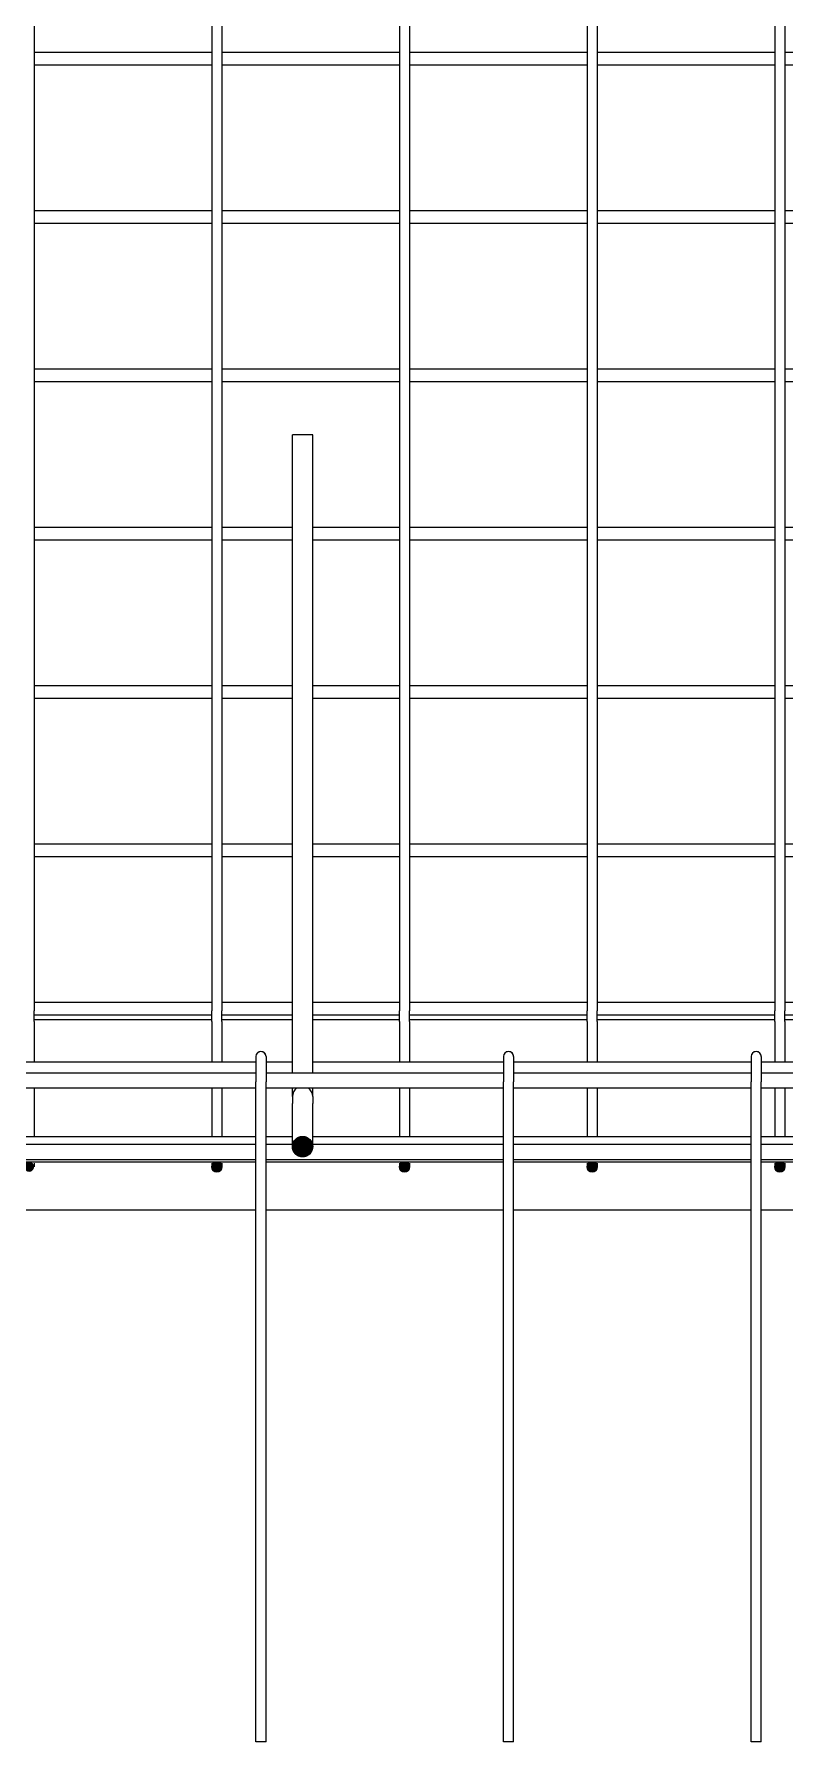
# Model space of a CAD drawing. Header units: millimetres. Extents: x 61914 to 85282, y 2378 to 28606.
# Drawn here: x 64236 to 64829, y 24630 to 25979 of the extents above; entities that cross this region are included whole.
import ezdxf

# ---------------------------------------------------------------- set-up
doc = ezdxf.new("R2010")
doc.units = ezdxf.units.MM
doc.layers.add('A-FLOR', color=192, linetype='Continuous', lineweight=18)
doc.layers.add('S-RBAR', color=171, linetype='Continuous', lineweight=18)

msp = doc.modelspace()

# ---------------------------------------------------------------- hatches: boundary and pattern name
at = {"layer": 'S-RBAR'}
h = msp.add_hatch(color=256, dxfattribs=at)
edge = h.paths.add_edge_path()
edge.add_arc((64448.04259, 25100.39395), 8, 0, 360)
for points in [[(64450.51472, 25092.78549), (64456.04259, 25100.39395), (64450.51472, 25108.0024), (64441.57045, 25105.09623), (64441.57045, 25095.69167)], [(64380.31531, 25080.39395), (64384.31531, 25084.39395), (64380.31531, 25088.39395), (64376.31531, 25084.39395)], [(64528.49713, 25080.39395), (64532.49713, 25084.39395), (64528.49713, 25088.39395), (64524.49713, 25084.39395)], [(64676.67895, 25080.39395), (64680.67895, 25084.39395), (64676.67895, 25088.39395), (64672.67895, 25084.39395)], [(64824.86077, 25080.39395), (64828.86077, 25084.39395), (64824.86077, 25088.39395), (64820.86077, 25084.39395)]]:
    msp.add_hatch(color=256, dxfattribs=at).paths.add_polyline_path(points)
h = msp.add_hatch(color=256, dxfattribs=at)
edge = h.paths.add_edge_path()
edge.add_arc((64232.13349, 25084.39395), 4, 0, 360)
h = msp.add_hatch(color=256, dxfattribs=at)
edge = h.paths.add_edge_path()
edge.add_arc((64380.31531, 25084.39395), 4, 0, 360)
h = msp.add_hatch(color=256, dxfattribs=at)
edge = h.paths.add_edge_path()
edge.add_arc((64528.49713, 25084.39395), 4, 0, 360)
h = msp.add_hatch(color=256, dxfattribs=at)
edge = h.paths.add_edge_path()
edge.add_arc((64676.67895, 25084.39395), 4, 0, 360)
h = msp.add_hatch(color=256, dxfattribs=at)
edge = h.paths.add_edge_path()
edge.add_arc((64824.86077, 25084.39395), 4, 0, 360)

# ---------------------------------------------------------------- linework, layer by layer
at = {"layer": 'A-FLOR'}
for p, q in [((64376.31531, 25200.39395), (64236.13349, 25200.39395)), ((64440.04259, 25200.39395), (64384.31531, 25200.39395)), ((64524.49713, 25200.39395), (64456.04259, 25200.39395)), ((64672.67895, 25200.39395), (64532.49713, 25200.39395)), ((64820.86077, 25200.39395), (64680.67895, 25200.39395)), ((64940.04259, 25200.39395), (64828.86077, 25200.39395)), ((64223.71183, 25050.39395), (64411.20795, 25050.39395)), ((64419.20795, 25050.39395), (64606.70406, 25050.39395)), ((64614.70406, 25050.39395), (64802.20017, 25050.39395)), ((64810.20017, 25050.39395), (64997.69628, 25050.39395))]:
    msp.add_line(p, q, dxfattribs=at)
at = {"layer": 'S-RBAR'}
for p, q in [((64236.13349, 26943.23752), (64236.13349, 25207.55037)), ((64384.31531, 26943.23752), (64384.31531, 25207.55037)), ((64524.49713, 26943.23752), (64524.49713, 25207.55037)), ((64532.49713, 26943.23752), (64532.49713, 25207.55037)), ((64672.67895, 26943.23752), (64672.67895, 25207.55037)), ((64680.67895, 26943.23752), (64680.67895, 25207.55037)), ((64820.86077, 26943.23752), (64820.86077, 25207.55037)), ((64828.86077, 26943.23752), (64828.86077, 25207.55037)), ((64376.31531, 26488.48993), (64376.31531, 25207.55037)), ((64236.13349, 25964.39395), (64376.31531, 25964.39395)), ((64236.13349, 25954.39395), (64376.31531, 25954.39395)), ((64384.31531, 25964.39395), (64524.49713, 25964.39395)), ((64384.31531, 25954.39395), (64524.49713, 25954.39395)), ((64532.49713, 25964.39395), (64672.67895, 25964.39395)), ((64532.49713, 25954.39395), (64672.67895, 25954.39395)), ((64680.67895, 25964.39395), (64820.86077, 25964.39395)), ((64680.67895, 25954.39395), (64820.86077, 25954.39395)), ((64828.86077, 25964.39395), (64969.04259, 25964.39395)), ((64828.86077, 25954.39395), (64969.04259, 25954.39395)), ((64236.13349, 25839.39395), (64376.31531, 25839.39395)), ((64384.31531, 25839.39395), (64524.49713, 25839.39395)), ((64532.49713, 25839.39395), (64672.67895, 25839.39395)), ((64680.67895, 25839.39395), (64820.86077, 25839.39395)), ((64828.86077, 25839.39395), (64969.04259, 25839.39395)), ((64236.13349, 25829.39395), (64376.31531, 25829.39395)), ((64384.31531, 25829.39395), (64524.49713, 25829.39395)), ((64532.49713, 25829.39395), (64672.67895, 25829.39395)), ((64680.67895, 25829.39395), (64820.86077, 25829.39395)), ((64828.86077, 25829.39395), (64969.04259, 25829.39395)), ((64236.13349, 25714.39395), (64376.31531, 25714.39395)), ((64384.31531, 25714.39395), (64524.49713, 25714.39395)), ((64532.49713, 25714.39395), (64672.67895, 25714.39395)), ((64680.67895, 25714.39395), (64820.86077, 25714.39395)), ((64828.86077, 25714.39395), (64969.04259, 25714.39395)), ((64236.13349, 25704.39395), (64376.31531, 25704.39395)), ((64384.31531, 25704.39395), (64524.49713, 25704.39395)), ((64532.49713, 25704.39395), (64672.67895, 25704.39395)), ((64680.67895, 25704.39395), (64820.86077, 25704.39395)), ((64828.86077, 25704.39395), (64969.04259, 25704.39395)), ((64456.04259, 25662.29797), (64440.04259, 25662.29797)), ((64440.04259, 25179.92772), (64440.04259, 25662.29797)), ((64456.04259, 25179.92772), (64456.04259, 25662.29797)), ((64236.13349, 25589.39395), (64376.31531, 25589.39395)), ((64384.31531, 25589.39395), (64440.04259, 25589.39395)), ((64456.04259, 25589.39395), (64524.49713, 25589.39395)), ((64532.49713, 25589.39395), (64672.67895, 25589.39395)), ((64680.67895, 25589.39395), (64820.86077, 25589.39395)), ((64828.86077, 25589.39395), (64940.04259, 25589.39395)), ((64236.13349, 25579.39395), (64376.31531, 25579.39395)), ((64384.31531, 25579.39395), (64440.04259, 25579.39395)), ((64456.04259, 25579.39395), (64524.49713, 25579.39395)), ((64532.49713, 25579.39395), (64672.67895, 25579.39395)), ((64680.67895, 25579.39395), (64820.86077, 25579.39395)), ((64828.86077, 25579.39395), (64940.04259, 25579.39395)), ((64236.13349, 25464.39395), (64376.31531, 25464.39395)), ((64384.31531, 25464.39395), (64440.04259, 25464.39395)), ((64456.04259, 25464.39395), (64524.49713, 25464.39395)), ((64532.49713, 25464.39395), (64672.67895, 25464.39395)), ((64680.67895, 25464.39395), (64820.86077, 25464.39395)), ((64828.86077, 25464.39395), (64940.04259, 25464.39395)), ((64236.13349, 25454.39395), (64376.31531, 25454.39395)), ((64384.31531, 25454.39395), (64440.04259, 25454.39395)), ((64456.04259, 25454.39395), (64524.49713, 25454.39395)), ((64532.49713, 25454.39395), (64672.67895, 25454.39395)), ((64680.67895, 25454.39395), (64820.86077, 25454.39395)), ((64828.86077, 25454.39395), (64940.04259, 25454.39395)), ((64236.13349, 25339.39395), (64376.31531, 25339.39395)), ((64384.31531, 25339.39395), (64440.04259, 25339.39395)), ((64456.04259, 25339.39395), (64524.49713, 25339.39395)), ((64532.49713, 25339.39395), (64672.67895, 25339.39395)), ((64680.67895, 25339.39395), (64820.86077, 25339.39395)), ((64828.86077, 25339.39395), (64940.04259, 25339.39395)), ((64236.13349, 25329.39395), (64376.31531, 25329.39395)), ((64384.31531, 25329.39395), (64440.04259, 25329.39395)), ((64456.04259, 25329.39395), (64524.49713, 25329.39395)), ((64532.49713, 25329.39395), (64672.67895, 25329.39395)), ((64680.67895, 25329.39395), (64820.86077, 25329.39395)), ((64828.86077, 25329.39395), (64940.04259, 25329.39395)), ((64236.13349, 25214.39395), (64376.31531, 25214.39395)), ((64384.31531, 25214.39395), (64440.04259, 25214.39395)), ((64456.04259, 25214.39395), (64524.49713, 25214.39395)), ((64532.49713, 25214.39395), (64672.67895, 25214.39395)), ((64680.67895, 25214.39395), (64820.86077, 25214.39395)), ((64828.86077, 25214.39395), (64940.04259, 25214.39395)), ((64236.13349, 25199.09801), (64236.13349, 25207.55037)), ((64236.13349, 25204.39395), (64376.31531, 25204.39395)), ((64236.13349, 25199.09801), (64236.13349, 25185.68988)), ((64376.31531, 25199.09801), (64376.31531, 25207.55037)), ((64376.31531, 25199.09801), (64376.31531, 25185.68988)), ((64384.31531, 25199.09801), (64384.31531, 25207.55037)), ((64384.31531, 25204.39395), (64440.04259, 25204.39395)), ((64384.31531, 25199.09801), (64384.31531, 25185.68988)), ((64456.04259, 25204.39395), (64524.49713, 25204.39395)), ((64524.49713, 25199.09801), (64524.49713, 25207.55037)), ((64524.49713, 25199.09801), (64524.49713, 25185.68988)), ((64532.49713, 25199.09801), (64532.49713, 25207.55037)), ((64532.49713, 25204.39395), (64672.67895, 25204.39395)), ((64532.49713, 25199.09801), (64532.49713, 25185.68988)), ((64672.67895, 25199.09801), (64672.67895, 25207.55037)), ((64672.67895, 25199.09801), (64672.67895, 25185.68988)), ((64680.67895, 25199.09801), (64680.67895, 25207.55037)), ((64680.67895, 25204.39395), (64820.86077, 25204.39395)), ((64680.67895, 25199.09801), (64680.67895, 25185.68988)), ((64820.86077, 25199.09801), (64820.86077, 25207.55037)), ((64820.86077, 25199.09801), (64820.86077, 25185.68988)), ((64828.86077, 25199.09801), (64828.86077, 25207.55037)), ((64828.86077, 25204.39395), (64940.04259, 25204.39395)), ((64828.86077, 25199.09801), (64828.86077, 25185.68988)), ((64236.13349, 25185.68988), (64236.13349, 25177.23752)), ((64376.31531, 25185.68988), (64376.31531, 25177.23752)), ((64384.31531, 25185.68988), (64384.31531, 25177.23752)), ((64524.49713, 25185.68988), (64524.49713, 25177.23752)), ((64532.49713, 25185.68988), (64532.49713, 25177.23752)), ((64672.67895, 25185.68988), (64672.67895, 25177.23752)), ((64680.67895, 25185.68988), (64680.67895, 25177.23752)), ((64820.86077, 25185.68988), (64820.86077, 25177.23752)), ((64828.86077, 25185.68988), (64828.86077, 25177.23752)), ((64236.13349, 25177.23752), (64236.13349, 25167.39395)), ((64376.31531, 25177.23752), (64376.31531, 25167.39395)), ((64384.31531, 25177.23752), (64384.31531, 25167.39395)), ((64411.20795, 25171.39395), (64411.20795, 25151.39395)), ((64411.20795, 25171.39395), (64411.20795, 25151.39395)), ((64419.20795, 25171.39395), (64419.20795, 25165.53608)), ((64419.20795, 25171.39395), (64419.20795, 25165.53608)), ((64440.04259, 25158.05864), (64440.04259, 25179.92772)), ((64456.04259, 25158.05864), (64456.04259, 25179.92772)), ((64524.49713, 25177.23752), (64524.49713, 25167.39395)), ((64532.49713, 25177.23752), (64532.49713, 25167.39395)), ((64606.70406, 25171.39395), (64606.70406, 25151.39395)), ((64606.70406, 25171.39395), (64606.70406, 25151.39395)), ((64614.70406, 25171.39395), (64614.70406, 25165.53608)), ((64614.70406, 25171.39395), (64614.70406, 25165.53608)), ((64672.67895, 25177.23752), (64672.67895, 25167.39395)), ((64680.67895, 25177.23752), (64680.67895, 25167.39395)), ((64802.20017, 25171.39395), (64802.20017, 25151.39395)), ((64802.20017, 25171.39395), (64802.20017, 25151.39395)), ((64810.20017, 25171.39395), (64810.20017, 25165.53608)), ((64810.20017, 25171.39395), (64810.20017, 25165.53608)), ((64820.86077, 25177.23752), (64820.86077, 25167.39395)), ((64828.86077, 25177.23752), (64828.86077, 25167.39395)), ((64223.71183, 25167.39395), (64411.20795, 25167.39395)), ((64411.20795, 25158.39395), (64223.71183, 25158.39395)), ((64419.20795, 25167.39395), (64440.04259, 25167.39395)), ((64419.20795, 25165.53608), (64419.20795, 25151.39395)), ((64606.70406, 25158.39395), (64419.20795, 25158.39395)), ((64456.04259, 25167.39395), (64606.70406, 25167.39395)), ((64614.70406, 25167.39395), (64802.20017, 25167.39395)), ((64614.70406, 25165.53608), (64614.70406, 25151.39395)), ((64802.20017, 25158.39395), (64614.70406, 25158.39395)), ((64810.20017, 25167.39395), (64940.04259, 25167.39395)), ((64810.20017, 25165.53608), (64810.20017, 25151.39395)), ((64997.69628, 25158.39395), (64810.20017, 25158.39395)), ((64411.20795, 25146.39395), (64223.71183, 25146.39395)), ((64236.13349, 25146.39395), (64236.13349, 25108.39395)), ((64376.31531, 25146.39395), (64376.31531, 25108.39395)), ((64384.31531, 25146.39395), (64384.31531, 25108.39395)), ((64411.20795, 24630.39395), (64411.20795, 25151.39395)), ((64411.20795, 25104.39395), (64411.20795, 25151.39395)), ((64419.20795, 24630.39395), (64419.20795, 25151.39395)), ((64419.20795, 25104.39395), (64419.20795, 25151.39395)), ((64606.70406, 25146.39395), (64419.20795, 25146.39395)), ((64440.04259, 25139.92772), (64440.04259, 25146.10561)), ((64456.04259, 25139.92772), (64456.04259, 25146.10561)), ((64524.49713, 25146.39395), (64524.49713, 25108.39395)), ((64532.49713, 25146.39395), (64532.49713, 25108.39395)), ((64606.70406, 24630.39395), (64606.70406, 25151.39395)), ((64606.70406, 25104.39395), (64606.70406, 25151.39395)), ((64614.70406, 24630.39395), (64614.70406, 25151.39395)), ((64614.70406, 25104.39395), (64614.70406, 25151.39395)), ((64802.20017, 25146.39395), (64614.70406, 25146.39395)), ((64672.67895, 25146.39395), (64672.67895, 25108.39395)), ((64680.67895, 25146.39395), (64680.67895, 25108.39395)), ((64802.20017, 24630.39395), (64802.20017, 25151.39395)), ((64802.20017, 25104.39395), (64802.20017, 25151.39395)), ((64810.20017, 24630.39395), (64810.20017, 25151.39395)), ((64810.20017, 25104.39395), (64810.20017, 25151.39395)), ((64997.69628, 25146.39395), (64810.20017, 25146.39395)), ((64820.86077, 25146.39395), (64820.86077, 25108.39395)), ((64828.86077, 25146.39395), (64828.86077, 25108.39395)), ((64440.04259, 25139.92772), (64440.04259, 25134.40509)), ((64440.04259, 25105.91658), (64440.04259, 25134.40509)), ((64456.04259, 25139.92772), (64456.04259, 25134.40509)), ((64456.04259, 25105.91658), (64456.04259, 25134.40509)), ((64223.71183, 25108.39395), (64411.20795, 25108.39395)), ((64419.20795, 25108.39395), (64440.04259, 25108.39395)), ((64440.04259, 25100.39395), (64440.04259, 25105.91658)), ((64450.51472, 25108.0024), (64441.57045, 25105.09623)), ((64441.57045, 25105.09623), (64441.57045, 25095.69167)), ((64456.04259, 25100.39395), (64450.51472, 25108.0024)), ((64456.04259, 25108.39395), (64606.70406, 25108.39395)), ((64456.04259, 25100.39395), (64456.04259, 25105.91658)), ((64614.70406, 25108.39395), (64802.20017, 25108.39395)), ((64810.20017, 25108.39395), (64940.04259, 25108.39395)), ((64411.20795, 25101.89654), (64223.71183, 25101.89654)), ((64440.04259, 25101.89654), (64419.20795, 25101.89654)), ((64441.57045, 25095.69167), (64450.51472, 25092.78549)), ((64450.51472, 25092.78549), (64456.04259, 25100.39395)), ((64606.70406, 25101.89654), (64456.04259, 25101.89654)), ((64802.20017, 25101.89654), (64614.70406, 25101.89654)), ((64940.04259, 25101.89654), (64810.20017, 25101.89654)), ((64411.20795, 25089.89654), (64223.71183, 25089.89654)), ((64223.71183, 25088.39395), (64411.20795, 25088.39395)), ((64236.13349, 25087.20188), (64236.13349, 25084.39395)), ((64380.31531, 25088.39395), (64376.31531, 25084.39395)), ((64376.31531, 25087.20188), (64376.31531, 25084.39395)), ((64376.31531, 25084.39395), (64380.31531, 25080.39395)), ((64384.31531, 25084.39395), (64380.31531, 25088.39395)), ((64380.31531, 25080.39395), (64384.31531, 25084.39395)), ((64384.31531, 25087.20188), (64384.31531, 25084.39395)), ((64606.70406, 25089.89654), (64419.20795, 25089.89654)), ((64419.20795, 25088.39395), (64606.70406, 25088.39395)), ((64528.49713, 25088.39395), (64524.49713, 25084.39395)), ((64524.49713, 25087.20188), (64524.49713, 25084.39395)), ((64524.49713, 25084.39395), (64528.49713, 25080.39395)), ((64532.49713, 25084.39395), (64528.49713, 25088.39395)), ((64528.49713, 25080.39395), (64532.49713, 25084.39395)), ((64532.49713, 25087.20188), (64532.49713, 25084.39395)), ((64802.20017, 25089.89654), (64614.70406, 25089.89654)), ((64614.70406, 25088.39395), (64802.20017, 25088.39395)), ((64676.67895, 25088.39395), (64672.67895, 25084.39395)), ((64672.67895, 25087.20188), (64672.67895, 25084.39395)), ((64672.67895, 25084.39395), (64676.67895, 25080.39395)), ((64680.67895, 25084.39395), (64676.67895, 25088.39395)), ((64676.67895, 25080.39395), (64680.67895, 25084.39395)), ((64680.67895, 25087.20188), (64680.67895, 25084.39395)), ((64997.69628, 25089.89654), (64810.20017, 25089.89654)), ((64810.20017, 25088.39395), (64997.69628, 25088.39395)), ((64824.86077, 25088.39395), (64820.86077, 25084.39395)), ((64820.86077, 25087.20188), (64820.86077, 25084.39395)), ((64820.86077, 25084.39395), (64824.86077, 25080.39395)), ((64828.86077, 25084.39395), (64824.86077, 25088.39395)), ((64824.86077, 25080.39395), (64828.86077, 25084.39395)), ((64828.86077, 25087.20188), (64828.86077, 25084.39395)), ((64419.20795, 24630.39395), (64411.20795, 24630.39395)), ((64614.70406, 24630.39395), (64606.70406, 24630.39395)), ((64810.20017, 24630.39395), (64802.20017, 24630.39395))]:
    msp.add_line(p, q, dxfattribs=at)
for centre, radius in [((64448.04259, 25100.39395), 8), ((64380.31531, 25084.39395), 4), ((64528.49713, 25084.39395), 4), ((64676.67895, 25084.39395), 4), ((64824.86077, 25084.39395), 4)]:
    msp.add_circle(centre, radius, dxfattribs=at)
for centre, radius, start, end in [((64415.20795, 25171.39395), 4, 0, 180), ((64415.20795, 25171.39395), 4, 0, 180), ((64415.20795, 25171.39395), 4, 105, 150), ((64415.20795, 25171.39395), 4, 30, 75), ((64415.20795, 25171.39395), 4, 0, 15), ((64610.70406, 25171.39395), 4, 0, 180), ((64610.70406, 25171.39395), 4, 0, 180), ((64610.70406, 25171.39395), 4, 105, 150), ((64610.70406, 25171.39395), 4, 30, 75), ((64610.70406, 25171.39395), 4, 0, 15), ((64806.20017, 25171.39395), 4, 0, 180), ((64806.20017, 25171.39395), 4, 0, 180), ((64806.20017, 25171.39395), 4, 105, 150), ((64806.20017, 25171.39395), 4, 30, 75), ((64806.20017, 25171.39395), 4, 0, 15), ((64448.04259, 25139.92772), 8, 125.45062465, 180), ((64448.04259, 25139.92772), 8, 0, 54.54937535), ((64448.04259, 25100.39395), 8, 180, 360), ((64380.31531, 25084.39395), 4, 180, 0), ((64528.49713, 25084.39395), 4, 180, 0), ((64676.67895, 25084.39395), 4, 180, 0), ((64824.86077, 25084.39395), 4, 180, 0)]:
    msp.add_arc(centre, radius, start, end, dxfattribs=at)

doc.saveas('drawing.dxf')
